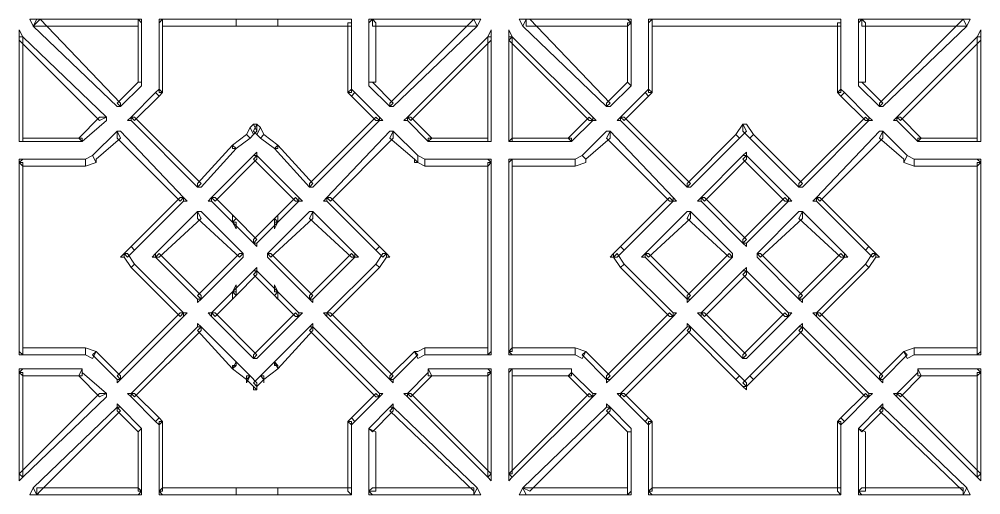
# Model space of a CAD drawing. Extents: x -66030 to 95157, y -13132 to 45879.
# Drawn here: x 78805 to 79879, y 40382 to 40913 of the extents above; entities that cross this region are included whole.
import ezdxf

# ---------------------------------------------------------------- set-up
doc = ezdxf.new("R2010")
doc.units = 0
doc.header["$LTSCALE"] = 100
doc.header["$MEASUREMENT"] = 0
doc.layers.get('0').update_dxf_attribs({"linetype": 'CONTINUOUS'})

msp = doc.modelspace()

# ---------------------------------------------------------------- linework, layer by layer
at = {"lineweight": 0}
for points in [[(78820.5, 40905), (78824.4, 40905), (78937.7, 40905), (78937.7, 40912.8), (78824.4, 40912.8), (78820.5, 40905), (78824.4, 40912.8), (78816.6, 40912.8), (78820.5, 40905)], [(78918.2, 40815.2), (78918.2, 40819.1), (78828.3, 40912.8), (78820.5, 40905), (78914.3, 40815.2), (78918.2, 40815.2), (78914.3, 40815.2), (78914.3, 40815.2), (78918.2, 40815.2)], [(78937.7, 40912.8), (78937.7, 40908.9), (78937.7, 40842.5), (78941.6, 40842.5), (78941.6, 40908.9), (78937.7, 40912.8), (78941.6, 40908.9), (78941.6, 40912.8), (78937.7, 40912.8)], [(78965, 40912.8), (78961.1, 40908.9), (78961.1, 40830.8), (78965, 40830.8), (78965, 40908.9), (78965, 40912.8), (78965, 40912.8), (78961.1, 40912.8), (78961.1, 40908.9)], [(79047.1, 40905), (79047.1, 40912.8), (78965, 40912.8), (78965, 40905), (79047.1, 40905), (79047.1, 40905), (79047.1, 40912.8), (79047.1, 40912.8), (79047.1, 40912.8)], [(79093.9, 40905), (79093.9, 40912.8), (79047.1, 40912.8), (79047.1, 40905), (79093.9, 40905), (79093.9, 40905), (79093.9, 40912.8), (79093.9, 40912.8), (79093.9, 40912.8)], [(79176, 40908.9), (79176, 40912.8), (79093.9, 40912.8), (79093.9, 40905), (79176, 40905), (79176, 40908.9), (79176, 40908.9), (79176, 40912.8), (79176, 40912.8)], [(79172.1, 40830.8), (79176, 40830.8), (79176, 40908.9), (79172.1, 40908.9), (79172.1, 40830.8), (79172.1, 40830.8), (79172.1, 40830.8), (79172.1, 40830.8), (79172.1, 40830.8)], [(79199.4, 40912.8), (79195.5, 40908.9), (79195.5, 40842.5), (79203.3, 40842.5), (79203.3, 40908.9), (79199.4, 40912.8), (79199.4, 40912.8), (79195.5, 40912.8), (79195.5, 40908.9)], [(79316.6, 40905), (79312.7, 40912.8), (79199.4, 40912.8), (79199.4, 40905), (79312.7, 40905), (79316.6, 40905), (79316.6, 40905), (79320.5, 40912.8), (79312.7, 40912.8)], [(79218.9, 40815.2), (79222.8, 40815.2), (79316.6, 40905), (79312.7, 40912.8), (79218.9, 40819.1), (79218.9, 40815.2), (79218.9, 40815.2), (79222.8, 40815.2), (79222.8, 40815.2)], [(79371.3, 40912.8), (79367.4, 40905), (79461.1, 40815.2), (79465, 40819.1), (79375.2, 40912.8), (79371.3, 40912.8), (79371.3, 40912.8), (79363.5, 40912.8), (79367.4, 40905)], [(79488.4, 40908.9), (79484.5, 40912.8), (79371.3, 40912.8), (79371.3, 40905), (79484.5, 40905), (79488.4, 40908.9), (79488.4, 40908.9), (79488.4, 40912.8), (79484.5, 40912.8)], [(79488.4, 40838.6), (79488.4, 40842.5), (79488.4, 40908.9), (79484.5, 40908.9), (79484.5, 40842.5), (79488.4, 40838.6), (79488.4, 40838.6), (79488.4, 40838.6), (79488.4, 40842.5)], [(79511.9, 40912.8), (79508, 40908.9), (79508, 40830.8), (79511.9, 40830.8), (79511.9, 40908.9), (79511.9, 40912.8), (79511.9, 40912.8), (79508, 40912.8), (79508, 40908.9)], [(79722.8, 40908.9), (79722.8, 40912.8), (79511.9, 40912.8), (79511.9, 40905), (79722.8, 40905), (79722.8, 40908.9), (79722.8, 40908.9), (79722.8, 40912.8), (79722.8, 40912.8)], [(79718.9, 40830.8), (79722.8, 40830.8), (79722.8, 40908.9), (79718.9, 40908.9), (79718.9, 40830.8), (79718.9, 40830.8), (79718.9, 40830.8), (79718.9, 40830.8), (79718.9, 40830.8)], [(79746.2, 40912.8), (79742.3, 40908.9), (79742.3, 40842.5), (79750.1, 40842.5), (79750.1, 40908.9), (79746.2, 40912.8), (79746.2, 40912.8), (79742.3, 40912.8), (79742.3, 40908.9)], [(79863.4, 40905), (79859.5, 40912.8), (79746.2, 40912.8), (79746.2, 40905), (79859.5, 40905), (79863.4, 40905), (79863.4, 40905), (79867.3, 40912.8), (79859.5, 40912.8)], [(79765.8, 40815.2), (79769.7, 40815.2), (79863.4, 40905), (79859.5, 40912.8), (79765.8, 40819.1), (79765.8, 40815.2), (79765.8, 40815.2), (79769.7, 40815.2), (79769.7, 40815.2)], [(78804.9, 40893.3), (78804.9, 40889.4), (78894.7, 40799.6), (78902.5, 40803.5), (78808.8, 40893.3), (78804.9, 40893.3), (78808.8, 40893.3), (78804.9, 40901.1), (78804.9, 40893.3)], [(78808.8, 40776.1), (78808.8, 40776.1), (78808.8, 40893.3), (78804.9, 40893.3), (78804.9, 40776.1), (78808.8, 40776.1), (78804.9, 40776.1), (78804.9, 40776.1), (78808.8, 40776.1)], [(79332.2, 40893.3), (79328.3, 40893.3), (79238.5, 40803.5), (79242.4, 40799.6), (79332.2, 40889.4), (79332.2, 40893.3), (79332.2, 40893.3), (79332.2, 40901.1), (79328.3, 40893.3)], [(79328.3, 40776.1), (79332.2, 40776.1), (79332.2, 40893.3), (79328.3, 40893.3), (79328.3, 40776.1), (79328.3, 40776.1), (79328.3, 40776.1), (79332.2, 40776.1), (79332.2, 40776.1)], [(79355.6, 40893.3), (79351.7, 40893.3), (79351.7, 40776.1), (79355.6, 40776.1), (79355.6, 40893.3), (79355.6, 40893.3), (79355.6, 40893.3), (79351.7, 40901.1), (79351.7, 40893.3)], [(79445.5, 40799.6), (79445.5, 40803.5), (79355.6, 40893.3), (79351.7, 40889.4), (79441.6, 40799.6), (79445.5, 40799.6), (79445.5, 40799.6), (79449.4, 40799.6), (79445.5, 40803.5)], [(79879, 40893.3), (79875.1, 40893.3), (79785.3, 40803.5), (79789.2, 40799.6), (79879, 40889.4), (79879, 40893.3), (79879, 40893.3), (79879, 40901.1), (79875.1, 40893.3)], [(79875.1, 40776.1), (79879, 40776.1), (79879, 40893.3), (79875.1, 40893.3), (79875.1, 40776.1), (79875.1, 40776.1), (79875.1, 40776.1), (79879, 40776.1), (79879, 40776.1)], [(78941.6, 40842.5), (78937.7, 40842.5), (78914.3, 40819.1), (78918.2, 40815.2), (78941.6, 40838.6), (78941.6, 40842.5), (78941.6, 40838.6), (78941.6, 40838.6), (78941.6, 40842.5)], [(79195.5, 40842.5), (79195.5, 40838.6), (79218.9, 40815.2), (79222.8, 40819.1), (79199.4, 40842.5), (79195.5, 40842.5), (79195.5, 40842.5), (79195.5, 40838.6), (79195.5, 40838.6)], [(79461.1, 40815.2), (79465, 40815.2), (79488.4, 40838.6), (79484.5, 40842.5), (79461.1, 40819.1), (79461.1, 40815.2), (79461.1, 40815.2), (79461.1, 40815.2), (79465, 40815.2)], [(79742.3, 40842.5), (79742.3, 40838.6), (79765.8, 40815.2), (79769.7, 40819.1), (79746.2, 40842.5), (79742.3, 40842.5), (79742.3, 40842.5), (79742.3, 40838.6), (79742.3, 40838.6)], [(78961.1, 40826.9), (78957.2, 40830.8), (78929.9, 40803.5), (78933.8, 40799.6), (78961.1, 40826.9), (78961.1, 40826.9), (78957.2, 40830.8), (78957.2, 40830.8), (78957.2, 40830.8)], [(78965, 40830.8), (78961.1, 40834.7), (78957.2, 40830.8), (78961.1, 40826.9), (78965, 40830.8), (78965, 40830.8), (78965, 40830.8), (78965, 40830.8), (78965, 40830.8)], [(79176, 40826.9), (79179.9, 40830.8), (79176, 40834.7), (79172.1, 40830.8), (79176, 40826.9), (79176, 40826.9), (79179.9, 40830.8), (79179.9, 40830.8), (79179.9, 40830.8)], [(79207.2, 40799.6), (79207.2, 40803.5), (79179.9, 40830.8), (79176, 40826.9), (79203.3, 40799.6), (79207.2, 40799.6), (79207.2, 40799.6), (79211.1, 40799.6), (79207.2, 40803.5)], [(79508, 40826.9), (79504.1, 40830.8), (79476.7, 40803.5), (79480.6, 40799.6), (79508, 40826.9), (79508, 40826.9), (79504.1, 40830.8), (79504.1, 40830.8), (79504.1, 40830.8)], [(79511.9, 40830.8), (79508, 40834.7), (79504.1, 40830.8), (79508, 40826.9), (79511.9, 40830.8), (79511.9, 40830.8), (79511.9, 40830.8), (79511.9, 40830.8), (79511.9, 40830.8)], [(79722.8, 40826.9), (79726.7, 40830.8), (79722.8, 40834.7), (79718.9, 40830.8), (79722.8, 40826.9), (79722.8, 40826.9), (79726.7, 40830.8), (79726.7, 40830.8), (79726.7, 40830.8)], [(79754, 40799.6), (79754, 40803.5), (79726.7, 40830.8), (79722.8, 40826.9), (79750.1, 40799.6), (79754, 40799.6), (79754, 40799.6), (79758, 40799.6), (79754, 40803.5)], [(78902.5, 40803.5), (78894.7, 40803.5), (78871.3, 40780), (78875.2, 40776.1), (78902.5, 40799.6), (78902.5, 40803.5), (78902.5, 40799.6), (78902.5, 40799.6), (78902.5, 40803.5)], [(78929.9, 40803.5), (78929.9, 40799.6), (79004.1, 40725.3), (79008, 40729.2), (78933.8, 40803.5), (78929.9, 40803.5), (78929.9, 40803.5), (78926, 40799.6), (78929.9, 40799.6)], [(79129.1, 40725.3), (79133, 40725.3), (79207.2, 40799.6), (79203.3, 40803.5), (79129.1, 40729.2), (79129.1, 40725.3), (79129.1, 40725.3), (79133, 40725.3), (79133, 40725.3)], [(79238.5, 40803.5), (79238.5, 40799.6), (79261.9, 40776.1), (79265.8, 40780), (79242.4, 40803.5), (79238.5, 40803.5), (79238.5, 40803.5), (79234.6, 40799.6), (79238.5, 40799.6)], [(79422, 40776.1), (79422, 40776.1), (79445.5, 40799.6), (79441.6, 40803.5), (79418.1, 40780), (79422, 40776.1), (79422, 40776.1), (79422, 40776.1), (79422, 40776.1)], [(79476.7, 40803.5), (79476.7, 40799.6), (79550.9, 40725.3), (79554.8, 40729.2), (79480.6, 40803.5), (79476.7, 40803.5), (79476.7, 40803.5), (79472.8, 40799.6), (79476.7, 40799.6)], [(79675.9, 40725.3), (79679.8, 40725.3), (79754, 40799.6), (79750.1, 40803.5), (79675.9, 40729.2), (79675.9, 40725.3), (79675.9, 40725.3), (79679.8, 40725.3), (79679.8, 40725.3)], [(79785.3, 40803.5), (79785.3, 40799.6), (79808.7, 40776.1), (79812.6, 40780), (79789.2, 40803.5), (79785.3, 40803.5), (79785.3, 40803.5), (79781.4, 40799.6), (79785.3, 40799.6)], [(78890.8, 40752.7), (78890.8, 40756.6), (78918.2, 40780), (78914.3, 40787.8), (78886.9, 40760.5), (78890.8, 40752.7), (78890.8, 40752.7), (78890.8, 40752.7), (78890.8, 40756.6)], [(78914.3, 40787.8), (78914.3, 40780), (78984.6, 40709.7), (78988.5, 40713.6), (78918.2, 40787.8), (78914.3, 40787.8), (78918.2, 40787.8), (78914.3, 40787.8), (78914.3, 40787.8)], [(79058.8, 40783.9), (79062.7, 40780), (79066.6, 40783.9), (79062.7, 40791.7), (79058.8, 40783.9), (79058.8, 40783.9), (79062.7, 40780), (79062.7, 40780), (79062.7, 40780)], [(79062.7, 40791.7), (79066.6, 40783.9), (79070.5, 40787.8), (79066.6, 40795.6), (79062.7, 40791.7), (79062.7, 40791.7), (79066.6, 40783.9), (79066.6, 40783.9), (79066.6, 40783.9)], [(79070.5, 40795.6), (79066.6, 40787.8), (79070.5, 40783.9), (79074.4, 40791.7), (79070.5, 40795.6), (79070.5, 40795.6), (79070.5, 40795.6), (79070.5, 40795.6), (79070.5, 40795.6)], [(79066.6, 40795.6), (79070.5, 40787.8), (79070.5, 40787.8), (79070.5, 40795.6), (79070.5, 40795.6), (79066.6, 40795.6), (79070.5, 40795.6), (79066.6, 40795.6), (79066.6, 40795.6)], [(79074.4, 40791.7), (79070.5, 40783.9), (79074.4, 40780), (79078.3, 40783.9), (79074.4, 40791.7), (79074.4, 40791.7), (79070.5, 40783.9), (79070.5, 40783.9), (79070.5, 40783.9)], [(79222.8, 40787.8), (79218.9, 40787.8), (79148.6, 40713.6), (79152.5, 40709.7), (79222.8, 40780), (79222.8, 40787.8), (79222.8, 40787.8), (79222.8, 40787.8), (79218.9, 40787.8)], [(79250.2, 40752.7), (79250.2, 40760.5), (79222.8, 40787.8), (79218.9, 40780), (79246.3, 40756.6), (79250.2, 40752.7), (79246.3, 40756.6), (79246.3, 40752.7), (79250.2, 40752.7)], [(79465, 40787.8), (79461.1, 40787.8), (79433.8, 40760.5), (79437.7, 40756.6), (79465, 40780), (79465, 40787.8), (79465, 40787.8), (79461.1, 40787.8), (79461.1, 40787.8)], [(79535.3, 40709.7), (79535.3, 40713.6), (79465, 40787.8), (79461.1, 40780), (79531.4, 40709.7), (79535.3, 40709.7), (79535.3, 40709.7), (79539.2, 40709.7), (79535.3, 40713.6)], [(79605.6, 40783.9), (79609.5, 40780), (79617.3, 40787.8), (79613.4, 40795.6), (79605.6, 40783.9), (79605.6, 40783.9), (79609.5, 40780), (79609.5, 40780), (79609.5, 40780)], [(79613.4, 40795.6), (79613.4, 40787.8), (79621.2, 40780), (79625.2, 40783.9), (79617.3, 40795.6), (79613.4, 40795.6), (79617.3, 40795.6), (79617.3, 40795.6), (79613.4, 40795.6)], [(79769.7, 40787.8), (79765.8, 40787.8), (79695.5, 40713.6), (79699.4, 40709.7), (79769.7, 40780), (79769.7, 40787.8), (79769.7, 40787.8), (79769.7, 40787.8), (79765.8, 40787.8)], [(79793.1, 40752.7), (79797, 40760.5), (79769.7, 40787.8), (79765.8, 40780), (79793.1, 40756.6), (79793.1, 40752.7), (79793.1, 40756.6), (79793.1, 40752.7), (79793.1, 40752.7)], [(78875.2, 40776.1), (78875.2, 40780), (78808.8, 40780), (78808.8, 40776.1), (78875.2, 40776.1), (78875.2, 40776.1), (78875.2, 40776.1), (78875.2, 40776.1), (78875.2, 40776.1)], [(79043.2, 40768.3), (79047.1, 40768.3), (79062.7, 40780), (79058.8, 40783.9), (79043.2, 40772.2), (79043.2, 40768.3), (79043.2, 40772.2), (79043.2, 40768.3), (79043.2, 40768.3)], [(79078.3, 40783.9), (79074.4, 40780), (79090, 40768.3), (79093.9, 40772.2), (79078.3, 40783.9), (79078.3, 40783.9), (79074.4, 40780), (79074.4, 40780), (79074.4, 40780)], [(79261.9, 40776.1), (79261.9, 40776.1), (79328.3, 40776.1), (79328.3, 40780), (79261.9, 40780), (79261.9, 40776.1), (79261.9, 40776.1), (79261.9, 40776.1), (79261.9, 40776.1)], [(79351.7, 40776.1), (79355.6, 40776.1), (79422, 40776.1), (79422, 40780), (79355.6, 40780), (79351.7, 40776.1), (79351.7, 40776.1), (79351.7, 40776.1), (79355.6, 40776.1)], [(79550.9, 40725.3), (79554.8, 40725.3), (79609.5, 40780), (79605.6, 40783.9), (79550.9, 40729.2), (79550.9, 40725.3), (79550.9, 40725.3), (79550.9, 40725.3), (79554.8, 40725.3)], [(79625.2, 40783.9), (79621.2, 40780), (79675.9, 40725.3), (79679.8, 40729.2), (79625.2, 40783.9), (79625.2, 40783.9), (79621.2, 40780), (79621.2, 40780), (79621.2, 40780)], [(79808.7, 40776.1), (79808.7, 40776.1), (79875.1, 40776.1), (79875.1, 40780), (79808.7, 40780), (79808.7, 40776.1), (79808.7, 40776.1), (79808.7, 40776.1), (79808.7, 40776.1)], [(79004.1, 40725.3), (79008, 40725.3), (79047.1, 40768.3), (79043.2, 40772.2), (79004.1, 40729.2), (79004.1, 40725.3), (79004.1, 40725.3), (79004.1, 40725.3), (79008, 40725.3)], [(79070.5, 40760.5), (79066.6, 40760.5), (79019.7, 40713.6), (79023.6, 40709.7), (79070.5, 40756.6), (79070.5, 40760.5), (79070.5, 40760.5), (79070.5, 40764.4), (79066.6, 40760.5)], [(79047.1, 40768.3), (79047.1, 40768.3), (79047.1, 40768.3), (79043.2, 40768.3), (79043.2, 40768.3), (79047.1, 40768.3), (79047.1, 40768.3), (79047.1, 40768.3), (79047.1, 40768.3)], [(79090, 40768.3), (79090, 40768.3), (79129.1, 40725.3), (79133, 40729.2), (79093.9, 40772.2), (79090, 40768.3), (79090, 40768.3), (79090, 40768.3), (79090, 40768.3)], [(79093.9, 40772.2), (79090, 40768.3), (79090, 40768.3), (79093.9, 40768.3), (79093.9, 40768.3), (79093.9, 40772.2), (79093.9, 40768.3), (79093.9, 40768.3), (79093.9, 40772.2)], [(79617.3, 40760.5), (79613.4, 40760.5), (79566.6, 40713.6), (79570.5, 40709.7), (79617.3, 40756.6), (79617.3, 40760.5), (79617.3, 40760.5), (79617.3, 40764.4), (79613.4, 40760.5)], [(78804.9, 40752.7), (78808.8, 40748.8), (78879.1, 40748.8), (78879.1, 40756.6), (78808.8, 40756.6), (78804.9, 40752.7), (78808.8, 40756.6), (78804.9, 40756.6), (78804.9, 40752.7)], [(78879.1, 40748.8), (78879.1, 40748.8), (78890.8, 40752.7), (78886.9, 40760.5), (78879.1, 40756.6), (78879.1, 40748.8), (78879.1, 40748.8), (78879.1, 40748.8), (78879.1, 40748.8)], [(79117.4, 40709.7), (79117.4, 40713.6), (79070.5, 40760.5), (79066.6, 40756.6), (79113.5, 40709.7), (79117.4, 40709.7), (79117.4, 40709.7), (79121.3, 40709.7), (79117.4, 40713.6)], [(79258, 40748.8), (79258, 40756.6), (79250.2, 40760.5), (79250.2, 40752.7), (79258, 40748.8), (79258, 40748.8), (79258, 40748.8), (79258, 40748.8), (79258, 40748.8)], [(79332.2, 40752.7), (79328.3, 40756.6), (79258, 40756.6), (79258, 40748.8), (79328.3, 40748.8), (79332.2, 40752.7), (79332.2, 40752.7), (79332.2, 40756.6), (79328.3, 40756.6)], [(79355.6, 40756.6), (79351.7, 40752.7), (79351.7, 40541.8), (79355.6, 40541.8), (79355.6, 40752.7), (79355.6, 40756.6), (79355.6, 40756.6), (79351.7, 40756.6), (79351.7, 40752.7)], [(79425.9, 40748.8), (79425.9, 40756.6), (79355.6, 40756.6), (79355.6, 40748.8), (79425.9, 40748.8), (79425.9, 40748.8), (79425.9, 40748.8), (79425.9, 40748.8), (79425.9, 40748.8)], [(79437.7, 40756.6), (79433.8, 40760.5), (79425.9, 40756.6), (79425.9, 40748.8), (79437.7, 40752.7), (79437.7, 40756.6), (79437.7, 40752.7), (79437.7, 40752.7), (79437.7, 40756.6)], [(79664.2, 40709.7), (79664.2, 40713.6), (79617.3, 40760.5), (79613.4, 40756.6), (79660.3, 40709.7), (79664.2, 40709.7), (79664.2, 40709.7), (79668.1, 40709.7), (79664.2, 40713.6)], [(79804.8, 40748.8), (79804.8, 40756.6), (79797, 40760.5), (79793.1, 40752.7), (79804.8, 40748.8), (79804.8, 40748.8), (79804.8, 40748.8), (79804.8, 40748.8), (79804.8, 40748.8)], [(79879, 40752.7), (79875.1, 40756.6), (79804.8, 40756.6), (79804.8, 40748.8), (79875.1, 40748.8), (79879, 40752.7), (79879, 40752.7), (79879, 40756.6), (79875.1, 40756.6)], [(78808.8, 40537.9), (78808.8, 40541.8), (78808.8, 40752.7), (78804.9, 40752.7), (78804.9, 40541.8), (78808.8, 40537.9), (78804.9, 40541.8), (78804.9, 40537.9), (78808.8, 40537.9)], [(79328.3, 40537.9), (79332.2, 40541.8), (79332.2, 40752.7), (79328.3, 40752.7), (79328.3, 40541.8), (79328.3, 40537.9), (79328.3, 40537.9), (79332.2, 40537.9), (79332.2, 40541.8)], [(79875.1, 40537.9), (79879, 40541.8), (79879, 40752.7), (79875.1, 40752.7), (79875.1, 40541.8), (79875.1, 40537.9), (79875.1, 40537.9), (79879, 40537.9), (79879, 40541.8)], [(78988.5, 40713.6), (78984.6, 40713.6), (78929.9, 40658.9), (78933.8, 40655), (78988.5, 40709.7), (78988.5, 40713.6), (78988.5, 40709.7), (78992.4, 40709.7), (78988.5, 40713.6)], [(79019.7, 40713.6), (79019.7, 40709.7), (79043.2, 40686.3), (79047.1, 40690.2), (79023.6, 40713.6), (79019.7, 40713.6), (79019.7, 40713.6), (79015.8, 40709.7), (79019.7, 40709.7)], [(79090, 40686.3), (79093.9, 40686.3), (79117.4, 40709.7), (79113.5, 40713.6), (79090, 40690.2), (79090, 40686.3), (79090, 40686.3), (79090, 40678.5), (79093.9, 40686.3)], [(79148.6, 40713.6), (79148.6, 40709.7), (79203.3, 40655), (79207.2, 40658.9), (79152.5, 40713.6), (79148.6, 40713.6), (79148.6, 40713.6), (79144.7, 40709.7), (79148.6, 40709.7)], [(79476.7, 40658.9), (79480.6, 40655), (79535.3, 40709.7), (79531.4, 40713.6), (79476.7, 40658.9), (79476.7, 40658.9), (79480.6, 40655), (79480.6, 40655), (79480.6, 40655)], [(79566.6, 40713.6), (79566.6, 40709.7), (79613.4, 40662.8), (79617.3, 40666.7), (79570.5, 40713.6), (79566.6, 40713.6), (79566.6, 40713.6), (79562.7, 40709.7), (79566.6, 40709.7)], [(79613.4, 40662.8), (79617.3, 40662.8), (79664.2, 40709.7), (79660.3, 40713.6), (79613.4, 40666.7), (79613.4, 40662.8), (79613.4, 40662.8), (79617.3, 40658.9), (79617.3, 40662.8)], [(79695.5, 40713.6), (79695.5, 40709.7), (79750.1, 40655), (79754, 40658.9), (79699.4, 40713.6), (79695.5, 40713.6), (79695.5, 40713.6), (79691.6, 40709.7), (79695.5, 40709.7)], [(78957.2, 40647.2), (78961.1, 40647.2), (79008, 40690.2), (79004.1, 40698), (78957.2, 40651.1), (78957.2, 40647.2), (78957.2, 40651.1), (78953.3, 40647.2), (78957.2, 40647.2)], [(79004.1, 40698), (79004.1, 40690.2), (79051, 40647.2), (79054.9, 40651.1), (79008, 40698), (79004.1, 40698), (79008, 40698), (79004.1, 40698), (79004.1, 40698)], [(79043.2, 40686.3), (79043.2, 40686.3), (79066.6, 40662.8), (79070.5, 40666.7), (79047.1, 40690.2), (79043.2, 40686.3), (79047.1, 40690.2), (79043.2, 40694.1), (79043.2, 40686.3)], [(79066.6, 40662.8), (79070.5, 40662.8), (79093.9, 40686.3), (79090, 40690.2), (79066.6, 40666.7), (79066.6, 40662.8), (79066.6, 40662.8), (79070.5, 40658.9), (79070.5, 40662.8)], [(79133, 40698), (79129.1, 40698), (79082.2, 40651.1), (79086.1, 40647.2), (79133, 40690.2), (79133, 40698), (79133, 40698), (79133, 40698), (79129.1, 40698)], [(79090, 40690.2), (79090, 40686.3), (79090, 40686.3), (79093.9, 40686.3), (79093.9, 40686.3), (79090, 40690.2), (79093.9, 40686.3), (79093.9, 40694.1), (79090, 40690.2)], [(79179.9, 40647.2), (79179.9, 40651.1), (79133, 40698), (79129.1, 40690.2), (79176, 40647.2), (79179.9, 40647.2), (79179.9, 40647.2), (79183.8, 40647.2), (79179.9, 40651.1)], [(79554.8, 40698), (79550.9, 40698), (79504.1, 40651.1), (79508, 40647.2), (79554.8, 40690.2), (79554.8, 40698), (79554.8, 40698), (79550.9, 40698), (79550.9, 40698)], [(79601.7, 40647.2), (79601.7, 40651.1), (79554.8, 40698), (79550.9, 40690.2), (79597.8, 40647.2), (79601.7, 40647.2), (79601.7, 40647.2), (79601.7, 40647.2), (79601.7, 40651.1)], [(79679.8, 40698), (79675.9, 40698), (79629.1, 40651.1), (79633, 40647.2), (79679.8, 40690.2), (79679.8, 40698), (79679.8, 40698), (79679.8, 40698), (79675.9, 40698)], [(79726.7, 40647.2), (79726.7, 40651.1), (79679.8, 40698), (79675.9, 40690.2), (79722.8, 40647.2), (79726.7, 40647.2), (79726.7, 40647.2), (79730.6, 40647.2), (79726.7, 40651.1)], [(79043.2, 40686.3), (79047.1, 40686.3), (79047.1, 40686.3), (79043.2, 40686.3), (79043.2, 40686.3), (79043.2, 40686.3), (79043.2, 40686.3), (79047.1, 40678.5), (79047.1, 40686.3)], [(78933.8, 40655), (78929.9, 40658.9), (78922.1, 40651.1), (78926, 40647.2), (78933.8, 40655), (78933.8, 40655), (78929.9, 40658.9), (78929.9, 40658.9), (78929.9, 40658.9)], [(79207.2, 40658.9), (79203.3, 40655), (79211.1, 40647.2), (79215, 40651.1), (79207.2, 40658.9), (79207.2, 40658.9), (79203.3, 40655), (79203.3, 40655), (79203.3, 40655)], [(79468.9, 40647.2), (79472.8, 40647.2), (79480.6, 40655), (79476.7, 40658.9), (79468.9, 40651.1), (79468.9, 40647.2), (79468.9, 40651.1), (79465, 40647.2), (79468.9, 40647.2)], [(79754, 40658.9), (79750.1, 40655), (79758, 40647.2), (79761.9, 40651.1), (79754, 40658.9), (79754, 40658.9), (79750.1, 40655), (79750.1, 40655), (79750.1, 40655)], [(78922.1, 40651.1), (78922.1, 40647.2), (78929.9, 40635.5), (78933.8, 40639.4), (78926, 40651.1), (78922.1, 40651.1), (78922.1, 40651.1), (78918.2, 40647.2), (78922.1, 40647.2)], [(79008, 40600.3), (79008, 40604.3), (78961.1, 40651.1), (78957.2, 40647.2), (79004.1, 40600.3), (79008, 40600.3), (79004.1, 40600.3), (79004.1, 40596.4), (79008, 40600.3)], [(79054.9, 40651.1), (79051, 40651.1), (79004.1, 40604.3), (79008, 40600.3), (79054.9, 40647.2), (79054.9, 40651.1), (79054.9, 40647.2), (79054.9, 40647.2), (79054.9, 40651.1)], [(79082.2, 40651.1), (79082.2, 40647.2), (79129.1, 40600.3), (79133, 40604.3), (79086.1, 40651.1), (79082.2, 40651.1), (79082.2, 40651.1), (79082.2, 40647.2), (79082.2, 40647.2)], [(79129.1, 40600.3), (79133, 40600.3), (79179.9, 40647.2), (79176, 40651.1), (79129.1, 40604.3), (79129.1, 40600.3), (79129.1, 40600.3), (79133, 40596.4), (79133, 40600.3)], [(79215, 40651.1), (79211.1, 40651.1), (79203.3, 40639.4), (79207.2, 40635.5), (79215, 40647.2), (79215, 40651.1), (79215, 40647.2), (79218.9, 40647.2), (79215, 40651.1)], [(79476.7, 40635.5), (79480.6, 40639.4), (79472.8, 40651.1), (79468.9, 40647.2), (79476.7, 40635.5), (79476.7, 40635.5), (79480.6, 40639.4), (79480.6, 40639.4), (79480.6, 40639.4)], [(79504.1, 40651.1), (79504.1, 40647.2), (79550.9, 40600.3), (79554.8, 40604.3), (79508, 40651.1), (79504.1, 40651.1), (79504.1, 40651.1), (79500.2, 40647.2), (79504.1, 40647.2)], [(79550.9, 40600.3), (79554.8, 40600.3), (79601.7, 40647.2), (79597.8, 40651.1), (79550.9, 40604.3), (79550.9, 40600.3), (79550.9, 40600.3), (79550.9, 40596.4), (79554.8, 40600.3)], [(79629.1, 40651.1), (79629.1, 40647.2), (79675.9, 40600.3), (79679.8, 40604.3), (79633, 40651.1), (79629.1, 40651.1), (79629.1, 40651.1), (79629.1, 40647.2), (79629.1, 40647.2)], [(79675.9, 40600.3), (79679.8, 40600.3), (79726.7, 40647.2), (79722.8, 40651.1), (79675.9, 40604.3), (79675.9, 40600.3), (79675.9, 40600.3), (79679.8, 40596.4), (79679.8, 40600.3)], [(79761.9, 40651.1), (79758, 40651.1), (79750.1, 40639.4), (79754, 40635.5), (79761.9, 40647.2), (79761.9, 40651.1), (79761.9, 40647.2), (79765.8, 40647.2), (79761.9, 40651.1)], [(78933.8, 40639.4), (78929.9, 40635.5), (78984.6, 40580.8), (78988.5, 40584.7), (78933.8, 40639.4), (78933.8, 40639.4), (78929.9, 40635.5), (78929.9, 40635.5), (78929.9, 40635.5)], [(79070.5, 40631.6), (79066.6, 40631.6), (79043.2, 40608.2), (79047.1, 40604.3), (79070.5, 40627.7), (79070.5, 40631.6), (79070.5, 40631.6), (79070.5, 40635.5), (79066.6, 40631.6)], [(79207.2, 40635.5), (79203.3, 40639.4), (79148.6, 40584.7), (79152.5, 40580.8), (79207.2, 40635.5), (79207.2, 40635.5), (79203.3, 40639.4), (79203.3, 40639.4), (79203.3, 40639.4)], [(79535.3, 40580.8), (79535.3, 40584.7), (79480.6, 40639.4), (79476.7, 40635.5), (79531.4, 40580.8), (79535.3, 40580.8), (79535.3, 40580.8), (79539.2, 40584.7), (79535.3, 40584.7)], [(79617.3, 40631.6), (79613.4, 40631.6), (79566.6, 40584.7), (79570.5, 40580.8), (79617.3, 40627.7), (79617.3, 40631.6), (79617.3, 40631.6), (79617.3, 40635.5), (79613.4, 40631.6)], [(79754, 40635.5), (79750.1, 40639.4), (79695.5, 40584.7), (79699.4, 40580.8), (79754, 40635.5), (79754, 40635.5), (79750.1, 40639.4), (79750.1, 40639.4), (79750.1, 40639.4)], [(79093.9, 40608.2), (79093.9, 40608.2), (79070.5, 40631.6), (79066.6, 40627.7), (79090, 40604.3), (79093.9, 40608.2), (79090, 40604.3), (79093.9, 40600.3), (79093.9, 40608.2)], [(79664.2, 40580.8), (79664.2, 40584.7), (79617.3, 40631.6), (79613.4, 40627.7), (79660.3, 40580.8), (79664.2, 40580.8), (79664.2, 40580.8), (79668.1, 40584.7), (79664.2, 40584.7)], [(79047.1, 40608.2), (79043.2, 40608.2), (79019.7, 40584.7), (79023.6, 40580.8), (79047.1, 40604.3), (79047.1, 40608.2), (79047.1, 40608.2), (79047.1, 40616), (79043.2, 40608.2)], [(79093.9, 40608.2), (79090, 40608.2), (79090, 40608.2), (79093.9, 40608.2), (79093.9, 40608.2), (79093.9, 40608.2), (79093.9, 40608.2), (79090, 40616), (79090, 40608.2)], [(79047.1, 40604.3), (79047.1, 40608.2), (79047.1, 40608.2), (79043.2, 40608.2), (79043.2, 40608.2), (79047.1, 40604.3), (79043.2, 40608.2), (79043.2, 40600.3), (79047.1, 40604.3)], [(79117.4, 40580.8), (79117.4, 40584.7), (79093.9, 40608.2), (79090, 40604.3), (79113.5, 40580.8), (79117.4, 40580.8), (79117.4, 40580.8), (79121.3, 40584.7), (79117.4, 40584.7)], [(78988.5, 40584.7), (78984.6, 40584.7), (78914.3, 40514.4), (78918.2, 40510.5), (78988.5, 40580.8), (78988.5, 40584.7), (78988.5, 40580.8), (78992.4, 40584.7), (78988.5, 40584.7)], [(79019.7, 40584.7), (79019.7, 40580.8), (79066.6, 40533.9), (79070.5, 40537.9), (79023.6, 40584.7), (79019.7, 40584.7), (79019.7, 40584.7), (79015.8, 40584.7), (79019.7, 40580.8)], [(79066.6, 40533.9), (79070.5, 40533.9), (79117.4, 40580.8), (79113.5, 40584.7), (79066.6, 40537.9), (79066.6, 40533.9), (79066.6, 40533.9), (79070.5, 40533.9), (79070.5, 40533.9)], [(79148.6, 40584.7), (79148.6, 40580.8), (79218.9, 40510.5), (79222.8, 40514.4), (79152.5, 40584.7), (79148.6, 40584.7), (79148.6, 40584.7), (79144.7, 40584.7), (79148.6, 40580.8)], [(79461.1, 40510.5), (79465, 40510.5), (79535.3, 40580.8), (79531.4, 40584.7), (79461.1, 40514.4), (79461.1, 40510.5), (79461.1, 40510.5), (79461.1, 40506.6), (79465, 40510.5)], [(79566.6, 40584.7), (79566.6, 40580.8), (79613.4, 40533.9), (79617.3, 40537.9), (79570.5, 40584.7), (79566.6, 40584.7), (79566.6, 40584.7), (79562.7, 40584.7), (79566.6, 40580.8)], [(79613.4, 40533.9), (79617.3, 40533.9), (79664.2, 40580.8), (79660.3, 40584.7), (79613.4, 40537.9), (79613.4, 40533.9), (79613.4, 40533.9), (79617.3, 40533.9), (79617.3, 40533.9)], [(79695.5, 40584.7), (79695.5, 40580.8), (79765.8, 40510.5), (79769.7, 40514.4), (79699.4, 40584.7), (79695.5, 40584.7), (79695.5, 40584.7), (79691.6, 40584.7), (79695.5, 40580.8)], [(79008, 40569.1), (79004.1, 40569.1), (78929.9, 40494.9), (78933.8, 40491), (79008, 40565.2), (79008, 40569.1), (79008, 40569.1), (79004.1, 40573), (79004.1, 40569.1)], [(79133, 40569.1), (79129.1, 40569.1), (79090, 40530), (79093.9, 40522.2), (79133, 40565.2), (79133, 40569.1), (79133, 40569.1), (79133, 40573), (79129.1, 40569.1)], [(79554.8, 40569.1), (79550.9, 40569.1), (79476.7, 40494.9), (79480.6, 40491), (79554.8, 40565.2), (79554.8, 40569.1), (79554.8, 40569.1), (79550.9, 40573), (79550.9, 40569.1)], [(79679.8, 40569.1), (79675.9, 40569.1), (79621.2, 40514.4), (79625.2, 40510.5), (79679.8, 40565.2), (79679.8, 40569.1), (79679.8, 40569.1), (79679.8, 40573), (79675.9, 40569.1)], [(79047.1, 40526.1), (79047.1, 40530), (79008, 40569.1), (79004.1, 40565.2), (79043.2, 40522.2), (79047.1, 40526.1), (79047.1, 40526.1), (79047.1, 40526.1), (79047.1, 40530)], [(79207.2, 40491), (79207.2, 40494.9), (79133, 40569.1), (79129.1, 40565.2), (79203.3, 40491), (79207.2, 40491), (79207.2, 40491), (79211.1, 40494.9), (79207.2, 40494.9)], [(79605.6, 40510.5), (79609.5, 40514.4), (79554.8, 40569.1), (79550.9, 40565.2), (79605.6, 40510.5), (79605.6, 40510.5), (79609.5, 40514.4), (79609.5, 40514.4), (79609.5, 40514.4)], [(79754, 40491), (79754, 40494.9), (79679.8, 40569.1), (79675.9, 40565.2), (79750.1, 40491), (79754, 40491), (79754, 40491), (79758, 40494.9), (79754, 40494.9)], [(78879.1, 40545.7), (78879.1, 40545.7), (78808.8, 40545.7), (78808.8, 40537.9), (78879.1, 40537.9), (78879.1, 40545.7), (78879.1, 40545.7), (78879.1, 40545.7), (78879.1, 40545.7)], [(78890.8, 40541.8), (78890.8, 40541.8), (78879.1, 40545.7), (78879.1, 40537.9), (78886.9, 40533.9), (78890.8, 40541.8), (78890.8, 40541.8), (78890.8, 40541.8), (78890.8, 40541.8)], [(78918.2, 40510.5), (78918.2, 40514.4), (78890.8, 40541.8), (78886.9, 40537.9), (78914.3, 40510.5), (78918.2, 40510.5), (78914.3, 40510.5), (78914.3, 40506.6), (78918.2, 40510.5)], [(79218.9, 40510.5), (79222.8, 40510.5), (79250.2, 40537.9), (79246.3, 40541.8), (79218.9, 40514.4), (79218.9, 40510.5), (79218.9, 40510.5), (79222.8, 40506.6), (79222.8, 40510.5)], [(79246.3, 40541.8), (79250.2, 40533.9), (79258, 40537.9), (79258, 40545.7), (79250.2, 40541.8), (79246.3, 40541.8), (79250.2, 40541.8), (79246.3, 40541.8), (79246.3, 40541.8)], [(79258, 40545.7), (79258, 40537.9), (79328.3, 40537.9), (79328.3, 40545.7), (79258, 40545.7), (79258, 40545.7), (79258, 40545.7), (79258, 40545.7), (79258, 40545.7)], [(79351.7, 40541.8), (79355.6, 40537.9), (79425.9, 40537.9), (79425.9, 40545.7), (79355.6, 40545.7), (79351.7, 40541.8), (79351.7, 40541.8), (79351.7, 40537.9), (79355.6, 40537.9)], [(79425.9, 40545.7), (79425.9, 40537.9), (79433.8, 40533.9), (79437.7, 40541.8), (79425.9, 40545.7), (79425.9, 40545.7), (79425.9, 40545.7), (79425.9, 40545.7), (79425.9, 40545.7)], [(79437.7, 40541.8), (79433.8, 40537.9), (79461.1, 40510.5), (79465, 40514.4), (79437.7, 40541.8), (79437.7, 40541.8), (79437.7, 40541.8), (79437.7, 40541.8), (79437.7, 40541.8)], [(79765.8, 40510.5), (79769.7, 40510.5), (79797, 40537.9), (79793.1, 40541.8), (79765.8, 40514.4), (79765.8, 40510.5), (79765.8, 40510.5), (79769.7, 40506.6), (79769.7, 40510.5)], [(79793.1, 40541.8), (79797, 40533.9), (79804.8, 40537.9), (79804.8, 40545.7), (79793.1, 40541.8), (79793.1, 40541.8), (79793.1, 40541.8), (79793.1, 40541.8), (79793.1, 40541.8)], [(79804.8, 40545.7), (79804.8, 40537.9), (79875.1, 40537.9), (79875.1, 40545.7), (79804.8, 40545.7), (79804.8, 40545.7), (79804.8, 40545.7), (79804.8, 40545.7), (79804.8, 40545.7)], [(79058.8, 40506.6), (79062.7, 40514.4), (79047.1, 40530), (79043.2, 40522.2), (79058.8, 40510.5), (79058.8, 40506.6), (79058.8, 40510.5), (79058.8, 40506.6), (79058.8, 40506.6)], [(79093.9, 40526.1), (79090, 40530), (79074.4, 40514.4), (79078.3, 40510.5), (79093.9, 40522.2), (79093.9, 40526.1), (79093.9, 40522.2), (79093.9, 40526.1), (79093.9, 40526.1)], [(79090, 40530), (79090, 40526.1), (79090, 40526.1), (79093.9, 40526.1), (79093.9, 40526.1), (79090, 40530), (79090, 40530), (79090, 40526.1), (79090, 40526.1)], [(78804.9, 40518.3), (78808.8, 40514.4), (78875.2, 40514.4), (78875.2, 40522.2), (78808.8, 40522.2), (78804.9, 40518.3), (78808.8, 40522.2), (78804.9, 40522.2), (78804.9, 40518.3)], [(78808.8, 40401.1), (78808.8, 40405.1), (78808.8, 40518.3), (78804.9, 40518.3), (78804.9, 40405.1), (78808.8, 40401.1), (78804.9, 40405.1), (78804.9, 40397.2), (78808.8, 40401.1)], [(78875.2, 40522.2), (78871.3, 40514.4), (78894.7, 40491), (78902.5, 40494.9), (78875.2, 40518.3), (78875.2, 40522.2), (78875.2, 40518.3), (78875.2, 40522.2), (78875.2, 40522.2)], [(79043.2, 40522.2), (79047.1, 40526.1), (79047.1, 40526.1), (79043.2, 40526.1), (79043.2, 40526.1), (79043.2, 40522.2), (79043.2, 40526.1), (79043.2, 40526.1), (79043.2, 40522.2)], [(79261.9, 40522.2), (79261.9, 40518.3), (79238.5, 40494.9), (79242.4, 40491), (79265.8, 40514.4), (79261.9, 40522.2), (79261.9, 40522.2), (79261.9, 40522.2), (79261.9, 40518.3)], [(79332.2, 40518.3), (79328.3, 40522.2), (79261.9, 40522.2), (79261.9, 40514.4), (79328.3, 40514.4), (79332.2, 40518.3), (79332.2, 40518.3), (79332.2, 40522.2), (79328.3, 40522.2)], [(79328.3, 40401.1), (79332.2, 40405.1), (79332.2, 40518.3), (79328.3, 40518.3), (79328.3, 40405.1), (79328.3, 40401.1), (79328.3, 40401.1), (79332.2, 40397.2), (79332.2, 40405.1)], [(79355.6, 40522.2), (79351.7, 40518.3), (79351.7, 40405.1), (79355.6, 40405.1), (79355.6, 40518.3), (79355.6, 40522.2), (79355.6, 40522.2), (79351.7, 40522.2), (79351.7, 40518.3)], [(79422, 40518.3), (79422, 40522.2), (79355.6, 40522.2), (79355.6, 40514.4), (79422, 40514.4), (79422, 40518.3), (79422, 40518.3), (79422, 40522.2), (79422, 40522.2)], [(79445.5, 40491), (79445.5, 40494.9), (79422, 40518.3), (79418.1, 40514.4), (79441.6, 40491), (79445.5, 40491), (79445.5, 40491), (79449.4, 40494.9), (79445.5, 40494.9)], [(79808.7, 40522.2), (79808.7, 40518.3), (79785.3, 40494.9), (79789.2, 40491), (79812.6, 40514.4), (79808.7, 40522.2), (79808.7, 40522.2), (79808.7, 40522.2), (79808.7, 40518.3)], [(79879, 40518.3), (79875.1, 40522.2), (79808.7, 40522.2), (79808.7, 40514.4), (79875.1, 40514.4), (79879, 40518.3), (79879, 40518.3), (79879, 40522.2), (79875.1, 40522.2)], [(79875.1, 40401.1), (79879, 40405.1), (79879, 40518.3), (79875.1, 40518.3), (79875.1, 40405.1), (79875.1, 40401.1), (79875.1, 40401.1), (79879, 40397.2), (79879, 40405.1)], [(79062.7, 40514.4), (79058.8, 40514.4), (79058.8, 40514.4), (79058.8, 40506.6), (79058.8, 40506.6), (79062.7, 40514.4), (79062.7, 40514.4), (79062.7, 40514.4), (79058.8, 40514.4)], [(79070.5, 40498.8), (79070.5, 40506.6), (79062.7, 40514.4), (79058.8, 40510.5), (79066.6, 40502.7), (79070.5, 40498.8), (79066.6, 40502.7), (79066.6, 40498.8), (79070.5, 40498.8)], [(79078.3, 40514.4), (79074.4, 40514.4), (79066.6, 40506.6), (79070.5, 40502.7), (79078.3, 40510.5), (79078.3, 40514.4), (79078.3, 40514.4), (79074.4, 40514.4), (79074.4, 40514.4)], [(79070.5, 40502.7), (79070.5, 40506.6), (79070.5, 40506.6), (79070.5, 40498.8), (79070.5, 40498.8), (79070.5, 40502.7), (79070.5, 40498.8), (79070.5, 40498.8), (79070.5, 40502.7)], [(79078.3, 40510.5), (79078.3, 40514.4), (79078.3, 40514.4), (79078.3, 40506.6), (79078.3, 40506.6), (79078.3, 40510.5), (79078.3, 40506.6), (79078.3, 40506.6), (79078.3, 40510.5)], [(79617.3, 40502.7), (79617.3, 40506.6), (79609.5, 40514.4), (79605.6, 40510.5), (79613.4, 40502.7), (79617.3, 40502.7), (79613.4, 40502.7), (79617.3, 40498.8), (79617.3, 40502.7)], [(79625.2, 40510.5), (79621.2, 40514.4), (79613.4, 40506.6), (79617.3, 40502.7), (79625.2, 40510.5), (79625.2, 40510.5), (79621.2, 40514.4), (79621.2, 40514.4), (79621.2, 40514.4)], [(78902.5, 40494.9), (78894.7, 40494.9), (78804.9, 40405.1), (78808.8, 40401.1), (78902.5, 40491), (78902.5, 40494.9), (78902.5, 40491), (78902.5, 40494.9), (78902.5, 40494.9)], [(78929.9, 40494.9), (78929.9, 40491), (78957.2, 40463.6), (78961.1, 40467.5), (78933.8, 40494.9), (78929.9, 40494.9), (78929.9, 40494.9), (78926, 40494.9), (78929.9, 40491)], [(79176, 40467.5), (79179.9, 40463.6), (79207.2, 40491), (79203.3, 40494.9), (79176, 40467.5), (79176, 40467.5), (79179.9, 40463.6), (79179.9, 40463.6), (79179.9, 40463.6)], [(79238.5, 40494.9), (79238.5, 40491), (79328.3, 40401.1), (79332.2, 40405.1), (79242.4, 40494.9), (79238.5, 40494.9), (79238.5, 40494.9), (79234.6, 40494.9), (79238.5, 40491)], [(79351.7, 40405.1), (79355.6, 40401.1), (79445.5, 40491), (79441.6, 40494.9), (79351.7, 40405.1), (79351.7, 40405.1), (79351.7, 40405.1), (79351.7, 40397.2), (79355.6, 40401.1)], [(79476.7, 40494.9), (79476.7, 40491), (79504.1, 40463.6), (79508, 40467.5), (79480.6, 40494.9), (79476.7, 40494.9), (79476.7, 40494.9), (79472.8, 40494.9), (79476.7, 40491)], [(79722.8, 40467.5), (79726.7, 40463.6), (79754, 40491), (79750.1, 40494.9), (79722.8, 40467.5), (79722.8, 40467.5), (79726.7, 40463.6), (79726.7, 40463.6), (79726.7, 40463.6)], [(79785.3, 40494.9), (79785.3, 40491), (79875.1, 40401.1), (79879, 40405.1), (79789.2, 40494.9), (79785.3, 40494.9), (79785.3, 40494.9), (79781.4, 40494.9), (79785.3, 40491)], [(78824.4, 40381.6), (78828.3, 40385.5), (78918.2, 40475.4), (78914.3, 40479.3), (78820.5, 40389.4), (78824.4, 40381.6), (78820.5, 40389.4), (78816.6, 40381.6), (78824.4, 40381.6)], [(78914.3, 40479.3), (78914.3, 40475.4), (78937.7, 40451.9), (78941.6, 40455.8), (78918.2, 40479.3), (78914.3, 40479.3), (78918.2, 40479.3), (78914.3, 40483.2), (78914.3, 40479.3)], [(79222.8, 40479.3), (79218.9, 40479.3), (79195.5, 40455.8), (79199.4, 40451.9), (79222.8, 40475.4), (79222.8, 40479.3), (79222.8, 40479.3), (79222.8, 40483.2), (79218.9, 40479.3)], [(79312.7, 40381.6), (79316.6, 40389.4), (79222.8, 40479.3), (79218.9, 40475.4), (79312.7, 40385.5), (79312.7, 40381.6), (79312.7, 40381.6), (79320.5, 40381.6), (79316.6, 40389.4)], [(79465, 40479.3), (79461.1, 40479.3), (79367.4, 40389.4), (79375.2, 40385.5), (79465, 40475.4), (79465, 40479.3), (79465, 40479.3), (79461.1, 40483.2), (79461.1, 40479.3)], [(79488.4, 40451.9), (79488.4, 40455.8), (79465, 40479.3), (79461.1, 40475.4), (79484.5, 40451.9), (79488.4, 40451.9), (79488.4, 40451.9), (79488.4, 40455.8), (79488.4, 40455.8)], [(79769.7, 40479.3), (79765.8, 40479.3), (79742.3, 40455.8), (79746.2, 40451.9), (79769.7, 40475.4), (79769.7, 40479.3), (79769.7, 40479.3), (79769.7, 40483.2), (79765.8, 40479.3)], [(79859.5, 40381.6), (79863.4, 40389.4), (79769.7, 40479.3), (79765.8, 40475.4), (79859.5, 40385.5), (79859.5, 40381.6), (79859.5, 40381.6), (79867.3, 40381.6), (79863.4, 40389.4)], [(78961.1, 40467.5), (78957.2, 40463.6), (78961.1, 40459.7), (78965, 40463.6), (78961.1, 40467.5), (78961.1, 40467.5), (78957.2, 40463.6), (78957.2, 40463.6), (78957.2, 40463.6)], [(78965, 40463.6), (78961.1, 40463.6), (78961.1, 40385.5), (78965, 40385.5), (78965, 40463.6), (78965, 40463.6), (78965, 40463.6), (78965, 40463.6), (78965, 40463.6)], [(79172.1, 40463.6), (79176, 40459.7), (79179.9, 40463.6), (79176, 40467.5), (79172.1, 40463.6), (79172.1, 40463.6), (79172.1, 40463.6), (79172.1, 40463.6), (79172.1, 40463.6)], [(79176, 40381.6), (79176, 40385.5), (79176, 40463.6), (79172.1, 40463.6), (79172.1, 40385.5), (79176, 40381.6), (79176, 40381.6), (79176, 40381.6), (79176, 40385.5)], [(79508, 40467.5), (79504.1, 40463.6), (79508, 40459.7), (79511.9, 40463.6), (79508, 40467.5), (79508, 40467.5), (79504.1, 40463.6), (79504.1, 40463.6), (79504.1, 40463.6)], [(79511.9, 40463.6), (79508, 40463.6), (79508, 40385.5), (79511.9, 40385.5), (79511.9, 40463.6), (79511.9, 40463.6), (79511.9, 40463.6), (79511.9, 40463.6), (79511.9, 40463.6)], [(79718.9, 40463.6), (79722.8, 40459.7), (79726.7, 40463.6), (79722.8, 40467.5), (79718.9, 40463.6), (79718.9, 40463.6), (79718.9, 40463.6), (79718.9, 40463.6), (79718.9, 40463.6)], [(79722.8, 40381.6), (79722.8, 40385.5), (79722.8, 40463.6), (79718.9, 40463.6), (79718.9, 40385.5), (79722.8, 40381.6), (79722.8, 40381.6), (79722.8, 40381.6), (79722.8, 40385.5)], [(78941.6, 40455.8), (78937.7, 40451.9), (78937.7, 40385.5), (78941.6, 40385.5), (78941.6, 40451.9), (78941.6, 40455.8), (78941.6, 40451.9), (78941.6, 40455.8), (78941.6, 40455.8)], [(79195.5, 40455.8), (79195.5, 40451.9), (79195.5, 40385.5), (79203.3, 40385.5), (79203.3, 40451.9), (79195.5, 40455.8), (79195.5, 40455.8), (79195.5, 40455.8), (79195.5, 40451.9)], [(79742.3, 40455.8), (79742.3, 40451.9), (79742.3, 40385.5), (79750.1, 40385.5), (79750.1, 40451.9), (79742.3, 40455.8), (79742.3, 40455.8), (79742.3, 40455.8), (79742.3, 40451.9)], [(79484.5, 40381.6), (79488.4, 40385.5), (79488.4, 40451.9), (79484.5, 40451.9), (79484.5, 40385.5), (79484.5, 40381.6), (79484.5, 40381.6), (79488.4, 40381.6), (79488.4, 40385.5)], [(78941.6, 40385.5), (78937.7, 40389.4), (78824.4, 40389.4), (78824.4, 40381.6), (78937.7, 40381.6), (78941.6, 40385.5), (78937.7, 40381.6), (78941.6, 40381.6), (78941.6, 40385.5)], [(78961.1, 40385.5), (78965, 40381.6), (79047.1, 40381.6), (79047.1, 40389.4), (78965, 40389.4), (78961.1, 40385.5), (78961.1, 40385.5), (78961.1, 40381.6), (78965, 40381.6)], [(79047.1, 40389.4), (79047.1, 40381.6), (79093.9, 40381.6), (79093.9, 40389.4), (79047.1, 40389.4), (79047.1, 40389.4), (79047.1, 40381.6), (79047.1, 40381.6), (79047.1, 40381.6)], [(79093.9, 40389.4), (79093.9, 40381.6), (79176, 40381.6), (79176, 40389.4), (79093.9, 40389.4), (79093.9, 40389.4), (79093.9, 40381.6), (79093.9, 40381.6), (79093.9, 40381.6)], [(79195.5, 40385.5), (79199.4, 40381.6), (79312.7, 40381.6), (79312.7, 40389.4), (79199.4, 40389.4), (79195.5, 40385.5), (79195.5, 40385.5), (79195.5, 40381.6), (79199.4, 40381.6)], [(79367.4, 40389.4), (79371.3, 40381.6), (79484.5, 40381.6), (79484.5, 40389.4), (79371.3, 40389.4), (79367.4, 40389.4), (79367.4, 40389.4), (79363.5, 40381.6), (79371.3, 40381.6)], [(79508, 40385.5), (79511.9, 40381.6), (79722.8, 40381.6), (79722.8, 40389.4), (79511.9, 40389.4), (79508, 40385.5), (79508, 40385.5), (79508, 40381.6), (79511.9, 40381.6)], [(79742.3, 40385.5), (79746.2, 40381.6), (79859.5, 40381.6), (79859.5, 40389.4), (79746.2, 40389.4), (79742.3, 40385.5), (79742.3, 40385.5), (79742.3, 40381.6), (79746.2, 40381.6)]]:
    msp.add_lwpolyline(points, close=True, dxfattribs=at)

doc.saveas('drawing.dxf')
